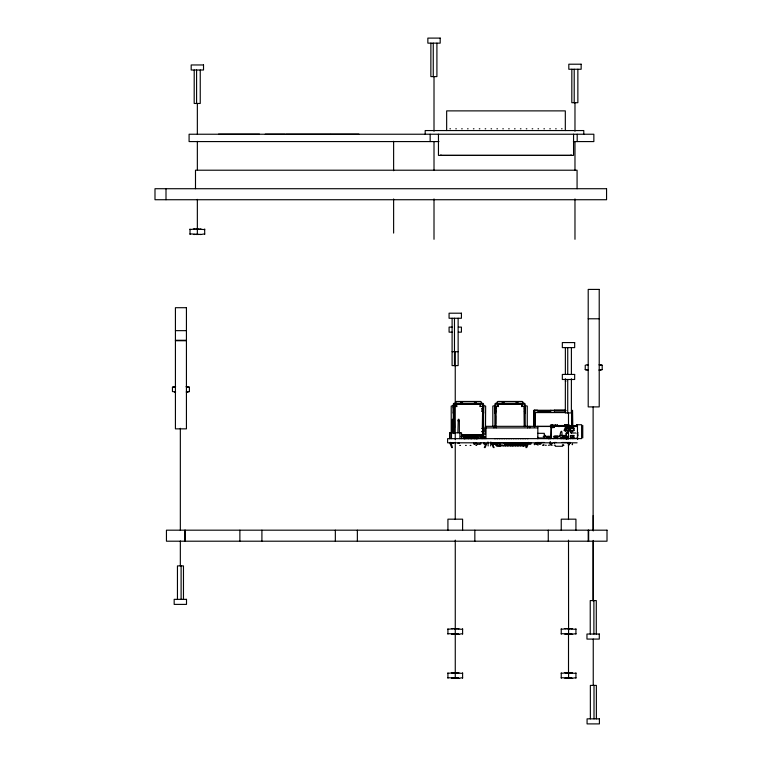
<?xml version="1.0" encoding="UTF-8"?>
<svg xmlns="http://www.w3.org/2000/svg" width="762" height="762" viewBox="0 0 762 762"><rect width="100%" height="100%" fill="white"/><g stroke="black" fill="none" stroke-linecap="round" stroke-linejoin="round"><path stroke-width="1.14" d="M451.209 433.492L451.209 406.089L453.981 405.46M453.285 433.473L453.285 404.403A1.153 1.153 0 0 1 454.447 403.241L482.432 403.241A1.153 1.153 0 0 1 483.584 404.403L483.584 437.54M453.981 433.607L453.981 404.127L482.679 403.936L482.889 436.331L482.889 434.207L485.451 433.997L485.661 406.089L482.889 405.46M481.365 436.426L481.365 435.74M481.365 403.936L481.336 401.984L480.641 401.45L456.133 401.46L455.505 403.936M492.814 426.368L492.823 406.089L495.586 405.46M494.89 426.644L494.89 404.403A1.153 1.153 0 0 1 496.052 403.241L524.037 403.241A1.153 1.153 0 0 1 525.189 404.403L525.189 426.644M495.586 426.634L495.776 403.936L524.285 403.936L524.494 426.634M522.97 403.936L522.942 401.984L522.246 401.45L497.834 401.45L497.138 401.984L497.119 403.936M534.076 426.72L534.076 410.27L537.543 410.261L537.543 410.937L550.859 410.947L550.859 410.261M552.545 425.587L552.545 424.967L552.412 425.587M557.441 425.091L550.459 424.967L550.459 425.587L567.966 425.491M496.967 444.846L497.548 445.579M566.214 434.264L566.28 433.121L567.299 433.007M496.967 443.808C497.186 441.493 494.119 443.808 496.348 445.741L525.656 445.741L525.656 442.779M534.181 426.472L534.229 410.718L565.804 410.604M482.022 408.594L482.889 407.718M482.022 428.549L482.889 427.682M482.022 411.394L483.584 412.147C481.984 411.394 482.098 408.537 483.584 407.718M482.717 428.549L483.584 427.682M570.405 436.864L570.871 435.597M577.577 435.559C577.348 432.13 578.387 436.855 577.32 435.826M462.515 403.279L462.582 402.669L460.524 402.669L460.581 403.279M476.393 403.279L476.45 402.669L474.402 402.669L474.459 403.279M504.13 403.279L504.187 402.669L502.129 402.669L502.187 403.279M517.998 403.279L518.055 402.669L516.007 402.669L516.064 403.279M562.004 437.75L562.156 436.359L564.861 436.359L565.013 437.75L562.004 437.75L562.156 438.674M552.298 443.446L551.374 444.379L550.45 443.446M479.993 406.641L480.165 405.498L481.136 406.47M521.599 406.641L521.77 405.498L522.742 406.47M469.84 438.674L469.84 437.007M476.44 438.674L476.44 437.007L466.506 437.007L466.506 438.674M549.859 438.674L549.859 437.007L546.525 437.007M505.53 445.808L506.216 443.265L504.244 443.265L506.216 443.265M511.759 445.741L511.407 445.094L507.683 445.103L507.425 445.741L506.787 443.265L508.759 443.265L508.073 445.808M513.159 445.808L513.845 443.265L511.873 443.265L512.559 445.808M515.703 445.808L516.388 443.265L514.417 443.265L516.388 443.265M520.789 445.808L521.475 443.265L519.503 443.265L521.475 443.265M522.732 445.808L522.046 443.265L524.018 443.265L523.332 445.808M524.018 443.265L523.332 445.579L522.732 445.513M483.546 435.569L482.889 433.797L483.584 433.797M554.593 436.969L554.631 436.083L558.013 436.083L558.051 436.969M476.574 436.359L476.574 438.674M452.009 432.797L452.38 419.291L453.123 419.291L453.495 420.776L453.495 432.797M457.886 432.797L458.257 419.291L459 419.291L459.362 420.776L459.362 432.797M566.709 427.034L565.261 427.568L566.28 428.568M527.714 443.379L527.675 442.608M473.116 438.674L473.116 437.007L473.164 438.55M548.754 438.674L548.754 436.359M468.116 436.969L468.449 436.083L474.488 436.083L474.821 436.969M525.837 445.608L525.704 442.951M484.299 447.646L486.108 443.379M485.089 447.646L486.347 444.694M525.904 447.646L527.266 444.427M526.704 447.646L528.342 443.779A1.848 1.838 0 0 0 528.342 442.36M561.175 438.36L562.27 437.721L561.318 438.607M511.302 443.265L509.33 443.265L511.302 443.265L510.616 445.808M513.845 443.265L513.369 444.351L512.35 444.351L511.873 443.265M517.646 445.808L516.96 443.265L518.932 443.265L518.246 445.808M518.932 443.265L518.455 444.351L517.436 444.284L516.96 443.265M570.643 435.874L570.919 435.569M504.815 443.313L504.815 442.808M507.359 443.313L507.368 442.808M512.445 443.313L512.455 442.808M514.988 443.313L514.998 442.808M520.075 443.313L520.084 442.808M522.618 443.313L522.627 442.808M450.875 442.398L452.495 447.646M577.567 432.473L577.567 439.207M578.034 432.883L577.148 433.692M455.743 406.47L456.714 405.498L456.876 406.641M497.348 406.47L498.319 405.498L498.491 406.641M454.123 411.432L453.285 412.242L453.981 412.147M524.351 408.527L525.189 407.718M574.053 428.558C562.68 426.806 562.68 431.854 574.053 430.101M174.565 392.144L175.641 391.982L172.45 391.544L172.45 387.229L175.298 386.629M172.45 387.229L175.641 386.791L174.565 386.629M189.405 387.229L186.214 386.791L189.405 387.229L189.405 391.544L186.547 392.144M189.405 391.544L186.214 391.982L187.281 392.144M598.999 364.836L602.19 365.274L602.19 369.589L599.342 370.18M602.19 369.589L598.999 370.018L600.075 370.18M525.751 445.551L496.348 445.579L496.081 442.808M441.093 155.086L440.331 155.381L571.681 155.381L570.919 155.086M497.291 442.941L496.967 445.399L497.291 442.779L525.951 442.951M190.014 229.572L194.843 228.971M193.681 228.971L204.692 229.572M204.692 233.886L201.025 234.477L190.014 233.886M566.442 428.568L566.747 428.492A1.324 1.314 -90 0 0 567.461 427.949L572.072 427.139M447.923 629.317L452.752 628.717M451.59 628.717L462.601 629.317M462.601 633.632L458.934 634.232L447.923 633.632M561.242 629.317L566.071 628.717M575.929 633.632L572.252 634.232L561.242 633.632M447.923 673.37L452.752 672.779M451.59 672.779L462.601 673.37M462.601 677.685L458.934 678.285L447.923 677.685M561.242 673.37L566.071 672.779M564.909 672.779L575.929 673.37M575.929 677.685L572.252 678.285L561.242 677.685M569.995 426.329L574.386 425.577M470.364 438.674L470.392 437.321M483.041 438.674L483.108 437.312M587.35 370.18L588.426 370.018L585.235 369.589L585.235 365.274L588.083 364.674M567.966 424.758L567.966 426.12L576.52 426.12L576.52 424.729L581.606 424.729L581.606 438.607L447.599 438.674L447.599 442.808L577.101 442.808M452.999 427.93L454.562 427.587L454.209 406.479L456.524 406.479L456.524 404.165L480.346 404.165L480.346 406.479L482.66 406.479L482.327 427.673L483.927 427.93L483.927 431.559L482.327 431.816L482.66 434.588L461.324 434.588M454.209 432.254L454.39 431.606L452.999 431.559M551.336 425.577L550.878 436.74M499.501 445.103L503.33 445.103L503.587 445.741M543.992 438.579L544.078 436.55M552.355 425.091L552.355 425.587M493.024 444.103L493.024 442.808M523.408 444.103L523.284 442.808M575.929 629.317L564.909 628.717M534.076 410.27L565.547 410.261M464.096 438.664L463.791 437.321L465.087 437.312L465.087 438.674M471.021 438.664L470.859 437.312L472.011 437.312M481.213 438.674L481.051 437.321L481.536 437.321M500.644 445.741L496.719 445.56M496.719 445.446L500.758 445.465M478.917 444.103L479.698 444.103M492.614 444.103L495.519 444.103M496.31 444.103L497.091 444.103M498.081 444.103L497.843 442.808M524.494 405.46L527.266 406.089L527.275 426.244M449.932 128.797L450.475 128.797M455.8 128.797L456.343 128.797M461.677 128.797L462.22 128.797M467.554 128.797L468.097 128.797M473.431 128.797L473.974 128.797M479.298 128.797L479.841 128.797M485.175 128.797L485.718 128.797M491.052 128.797L491.595 128.797M496.919 128.797L497.462 128.797M502.796 128.797L503.339 128.797M508.673 128.797L509.216 128.797M514.55 128.797L515.083 128.797M520.417 128.797L520.96 128.797M526.294 128.797L526.837 128.797M532.171 128.797L532.714 128.797M538.039 128.797L538.582 128.797M543.916 128.797L544.459 128.797M549.793 128.797L550.335 128.797M555.66 128.797L556.203 128.797M561.537 128.797L562.08 128.797M218.484 134.179L259.499 134.179M265.243 134.179L285.169 134.179M286.102 134.179L329.975 134.179M330.498 134.179L358.892 134.179M438.979 141.58L189.09 141.58L189.09 134.236L593.855 134.236L593.855 141.58L573.376 141.58M196.082 228.971L198.625 228.971M199.863 228.971L201.025 228.971M193.681 234.477L194.843 234.477M196.082 234.477L198.625 234.477M199.863 234.477L201.025 234.477M588.207 318.783L599.218 318.783M452.171 327.108L449.085 327.108L449.085 332.156L452.209 332.156M458.343 327.108L461.42 327.108L461.42 332.156L458.343 332.156M175.422 330.651L186.433 330.651M175.422 340.29L186.433 340.29M175.422 340.738L186.433 340.738M452.085 351.711L458.133 351.711M565.337 381.076L566.023 381.076M524.494 406.508L525.189 406.508L525.189 413.452L524.494 413.452M482.889 407.546L483.584 407.546M524.494 407.546L525.189 407.546M453.285 407.813L453.981 407.813M482.889 407.813L483.584 407.813M494.89 407.813L495.586 407.813M524.494 407.813L525.189 407.813M482.727 408.603L482.032 408.603L482.032 411.347L482.727 411.347M565.804 410.937L554.326 410.947L554.326 410.261L565.804 410.261M550.859 410.937L537.543 410.604M524.494 412.147L525.189 412.147L524.351 411.432M482.889 412.413L483.584 412.413M524.494 412.413L525.189 412.413M565.709 412.575L535.229 412.575L535.229 426.615M452.009 420.776L453.495 420.776M457.886 420.776L459.362 420.776M564.499 424.729L569.1 424.729M564.499 425.053L567.966 425.053M575.481 425.558L551.212 425.577L551.212 426.739L554.317 426.739M576.043 426.329L485.975 426.329L485.975 438.674M537.381 426.491L554.755 426.491M552.145 427.339L554.403 427.339M550.878 427.53L554.145 427.53L554.145 425.577M453.285 427.815L453.981 427.815M483.584 427.768L482.889 427.815L482.889 426.472M485.975 427.901L537.829 427.901M573.738 427.901L570.271 427.901L570.271 431.054M482.032 428.568L482.727 428.568M563.861 430.187L570.89 430.187L571.805 431.044M564.88 431.044L574.053 430.587L573.691 427.749L565.528 427.749C564.328 428.044 564.347 430.644 565.528 430.911M482.022 431.349L483.584 432.206M483.584 432.111L482.889 432.111L482.889 433.416M449.818 432.797L449.847 438.674L449.818 432.797L461.562 432.797L461.562 438.674M571.452 433.007L575.796 433.007M537.743 433.33L544.325 433.33L544.325 436.788M544.325 434.835L545.011 435.178L545.021 436.931M560.003 435.435L566.861 435.435M570.395 435.493L573.615 435.493M461.286 435.74L483.584 435.273A1.153 1.153 0 0 1 482.422 436.426M570.605 435.75L574.1 435.512M460.962 436.426L469.011 436.426M474.269 436.426L482.613 436.359M543.173 436.312L551.307 436.312M553.364 436.359L559.403 436.359M483.765 436.597L482.537 436.597L482.537 438.626M484.203 436.597L485.432 436.597L485.023 438.617M546.059 436.597L546.144 438.579M554.441 436.969L558.203 436.969M566.337 437.036L567.128 437.036M466.344 437.312L465.858 438.674M481.717 437.321L482.203 437.321M484.099 437.312L484.156 438.664M537.553 437.312L538.048 437.312L537.886 438.664M550.697 437.321L551.193 437.321M561.756 437.312L561.784 438.664M564.547 437.321L564.613 438.683M565.137 437.312L565.071 438.674M566.156 437.312L568.071 437.979M475.659 437.569L476.212 437.569L476.212 438.674M466.325 437.578L470.021 437.578M472.926 437.578L476.631 437.578M481.298 437.721L482.289 437.721M548.192 437.578L550.04 437.578M564.747 437.721L566.757 438.683L564.747 438.007M566.337 437.598L567.128 437.598M467.897 437.759L468.449 437.855M474.507 437.759L475.05 437.855M475.659 437.75L482.946 437.75M546.849 437.75L549.621 437.759M476.898 438.007L477.898 438.007M538.839 437.94L543.23 437.94M570.414 437.979L574.577 437.979M576.082 437.979L578.034 438.798M460.962 438.236L465.563 438.236M546.497 438.217L548.659 438.674M467.897 438.502L468.449 438.502M474.507 438.502L475.05 438.502M475.659 438.483L476.212 438.483M476.898 438.398L477.898 438.398M536.743 442.493L539.496 442.493M540.506 442.493L544.392 442.493M556.355 442.493L554.098 442.493L554.546 443.646M561.937 442.493L570.395 442.493L569.938 443.503L568.547 443.503L568.081 442.493M527.809 442.817L525.275 442.808L525.266 445.741M504.815 443.132L505.692 443.132M507.368 443.132L508.235 443.132M509.911 443.132L510.778 443.132M512.455 443.132L513.321 443.132M514.998 443.132L515.864 443.132M517.541 443.132L518.417 443.132M520.084 443.132L520.96 443.132M522.627 443.132L523.504 443.132M452.009 443.265L453.495 443.265M457.886 443.265L459.362 443.265M506.787 443.341L508.759 443.265M511.873 443.341L513.845 443.341M516.96 443.341L518.932 443.341M522.046 443.341L524.018 443.341M474.536 444.103L473.754 444.103L473.754 442.808M474.821 444.103L475.602 444.103L475.602 442.808M477.288 444.103L476.507 444.103L476.507 442.808M477.574 444.103L478.355 444.103M479.984 444.103L480.765 444.103L480.765 442.808M484.746 444.103L483.965 444.103L483.965 442.808M485.032 444.103L485.813 444.103M491.814 444.103L492.338 444.103M495.795 444.103L496.576 444.103M497.376 444.103L497.929 444.103M524.999 444.103L525.17 442.779M529.857 444.103L529.076 444.103L529.076 442.808M530.142 444.103L530.923 444.103L530.923 442.808M536.258 444.103L535.476 444.103L535.476 442.808M536.543 444.103L537.324 444.103L537.324 442.808M539.791 444.103L539.001 444.103L539.001 442.808M540.067 444.103L540.858 444.103L540.858 442.808M504.244 443.265L504.72 444.351L505.739 444.351M508.283 444.351L507.263 444.351L506.787 443.265M509.807 444.351L510.826 444.351L510.616 445.579L510.016 445.513L509.33 443.265M514.417 443.265L514.893 444.351L515.912 444.351M519.503 443.265L519.979 444.351L520.998 444.351M523.542 444.351L522.522 444.284L522.046 443.265M537.305 444.913L538.343 444.913M543.182 444.913L544.22 444.913M562.318 444.913L563.356 444.913M568.185 444.913L569.233 444.913M542.506 445.265L543.544 445.265M545.278 445.265L546.316 445.265M548.373 445.265L549.421 445.265M551.145 445.265L552.193 445.265M554.25 445.265L555.288 445.265M562.899 445.265L563.937 445.265M459.715 445.427L460.534 445.427M465.496 445.427L466.315 445.427M470.125 445.427L470.945 445.427M475.907 445.427L476.726 445.427M501.32 445.427L502.148 445.427M504.72 444.351L504.93 445.579L505.53 445.513M507.101 445.427L507.93 445.427M511.759 445.437L513.159 445.513M514.893 444.351L515.102 445.579L515.703 445.513M517.646 445.513L518.331 445.427M519.979 444.351L520.189 445.579L520.789 445.513M488.166 445.932L487.956 441.998M490.642 445.932L490.842 441.998M555.288 446.275L562.689 446.275M453.99 628.717L456.533 628.717M457.772 628.717L458.934 628.717M567.309 628.717L569.862 628.717M571.09 628.717L572.252 628.717M452.237 633.727L458.295 633.727M565.556 633.727L571.614 633.727M452.076 633.898L453.847 633.898M456.686 633.898L458.457 633.898M565.394 633.898L567.166 633.898M570.005 633.898L571.776 633.898M451.59 634.232L452.752 634.232M453.99 634.232L456.533 634.232M457.772 634.232L458.934 634.232M564.909 634.232L566.071 634.232M567.309 634.232L569.862 634.232M571.09 634.232L572.252 634.232M453.99 672.779L456.533 672.779M457.772 672.779L458.934 672.779M567.309 672.779L569.862 672.779M571.09 672.779L572.252 672.779M452.076 673.103L453.847 673.103M456.686 673.103L458.457 673.103M565.394 673.103L567.166 673.103M570.005 673.103L571.776 673.103M452.076 677.951L453.847 677.951M456.686 677.951L458.457 677.951M565.394 677.951L567.166 677.951M570.005 677.951L571.776 677.951M451.59 678.285L452.752 678.285M453.99 678.285L456.533 678.285M457.772 678.285L458.934 678.285M564.909 678.285L566.071 678.285M567.309 678.285L569.862 678.285M571.09 678.285L572.252 678.285M494.871 444.103L495.424 444.103M500.758 445.579L498.405 445.741M493.252 444.103L493.262 442.808M495.814 442.779L496.767 442.779M600.075 364.674L602.19 365.274M567.119 427.063C568.166 427.901 575.005 428.644 571.795 427.101M560.632 438.674C558.736 434.311 562.527 426.339 561.927 435.445M565.023 425.577L569.49 426.406M585.235 369.589L586.283 370.018M573.386 435.569L573.9 438.674M495.586 407.718L496.453 408.565L494.89 407.718M482.051 431.397L482.889 432.206M453.285 407.718L454.123 408.527M573.872 436.521L573.1 435.473L573.662 435.874M492.29 443.379L494.1 447.646M491.747 443.779L493.385 447.646M451.78 447.646L450.142 443.779A1.848 1.838 0 0 1 450.132 442.36M520.903 443.313L520.96 442.808M518.36 443.313L518.417 442.808M515.817 443.313L515.864 442.808M513.274 443.313L513.321 442.808M510.731 443.313L510.778 442.808M508.187 443.313L508.235 442.808M505.644 443.313L505.692 442.808M567.976 436.959L567.995 438.674M568.081 432.359L567.395 432.073L567.271 433.197M554.326 410.27L554.326 410.947M596.379 718.852L596.379 685.4L590.359 685.4L590.359 718.852M596.294 634.032L596.294 600.57L590.236 600.57L590.236 634.032M594.008 685.4L594.008 718.852M593.893 600.57L593.893 634.032M593.246 515.493L593.246 530.943M593.246 540.448L593.246 601.037M593.246 639.061L593.246 685.4M593.122 407.003L593.122 530.504M593.122 541.201L593.122 600.57M588.655 530.181L588.655 541.201M588.207 530.181L588.207 541.201M583.787 134.236L583.787 130.559L425.186 130.559L425.186 134.236M582.768 425.425L582.768 437.912M577.863 69.256L577.863 102.708L571.814 102.708L571.843 69.256M577.472 425.587L577.472 434.683M577.472 435.445L577.472 437.921M577.196 134.236L577.196 141.58M577.072 188.719L577.072 170.212L195.491 170.212L195.491 188.719M576.986 424.729L576.986 426.758M575.929 530.181L575.929 519.17L561.242 519.17L561.242 530.181M575.929 628.717L575.929 634.232M575.929 672.779L575.929 678.285M574.977 102.708L574.977 131.216M574.977 141.903L574.977 170.402M574.977 198.911L574.977 239.287M574.977 425.577L574.977 426.739M574.205 69.256L574.205 102.708M573.557 134.236L573.557 155.381L438.455 155.381L438.455 134.236M573.253 437.998L571.052 437.998M572.719 425.339L572.491 410.261L572.491 425.339M572.729 430.978L572.729 431.911M572.491 444.646L572.491 443.884L572.138 444.646M572.281 435.435L572.281 438.674M572.138 410.604L572.138 424.339M571.576 412.575L571.576 424.282M571.395 347.624L571.395 374.152M571.395 378.771L571.376 412.937L565.328 412.937L565.366 378.771M571.205 433.197L571.005 432.006L570.395 432.664M570.395 435.74L570.405 438.674M569.805 427.587L569.805 430.854M569.814 443.046L568.985 444.379L567.966 443.046M568.49 412.937L568.49 438.998M568.49 442.56L568.49 519.56M568.509 540.172L568.585 633.632M568.509 633.974L568.509 673.151M568.585 673.37L568.585 677.685M567.738 347.624L567.738 374.152M567.728 379.486L567.728 412.937M567.128 436.75L567.128 437.75M566.947 436.559L566.947 439.35M566.214 433.007L566.214 439.35M565.89 428.558L565.89 430.101M565.318 130.559L565.318 110.881L446.656 110.881L446.656 130.559M565.366 347.624L565.366 374.152M561.242 628.717L561.242 634.232M561.242 672.779L561.242 678.285M558.975 425.577L558.975 426.739M557.441 424.967L557.441 426.053M557.365 438.674L557.365 437.931L553.403 437.931L553.403 438.674M555.593 424.967L555.593 425.587M552.031 426.739L552.031 427.882M551.212 427.53L551.212 437.893M550.526 438.674L550.031 437.321L550.031 438.683M550.393 441.941L550.393 444.884L550.069 441.941M549.621 437.578L549.621 438.531L549.069 437.578M549.345 437.674L549.345 438.531M548.269 530.181L548.269 541.201M537.829 426.329L537.829 438.674M534.657 410.604L534.657 426.634M534.657 443.884L534.657 444.646M534.524 416.128L534.524 426.472M534.305 410.261L534.305 426.834M534.305 443.884L534.305 444.646M529.857 426.329L529.857 427.901M528.085 438.674L527.237 438.674M527.628 426.329L527.628 427.901M525.761 438.674L524.904 438.674M524.266 426.082L524.266 406.479L521.951 406.479L521.951 404.165L498.129 404.165L498.129 406.479L495.814 406.479L495.814 426.082M523.894 442.779L523.894 445.741M523.504 442.808L523.504 443.293M523.427 438.674L522.58 438.674M523.408 442.779L523.408 445.741M521.094 438.674L520.246 438.674M518.76 438.674L517.912 438.674M517.541 442.808L517.531 443.341M516.436 438.674L515.579 438.674M514.102 438.674L513.255 438.674M511.769 438.674L510.921 438.674M509.911 442.808L509.902 443.341M509.435 438.674L508.587 438.674M507.111 438.674L506.254 438.674M504.777 438.674L503.93 438.674M502.444 438.674L501.596 438.674M500.11 438.674L499.262 438.674M499.948 442.779L499.948 445.741M497.786 438.674L496.929 438.674M497.548 442.779L497.548 445.741M496.719 445.741L496.776 443.151L495.405 442.779M496.176 426.329L496.176 427.901M495.586 406.508L495.586 413.452M495.586 415.776L495.586 423.901M495.452 438.674L494.605 438.674M495.109 442.808L495.109 444.103M494.89 406.508L494.89 413.452M493.947 426.329L493.947 427.901M483.584 426.472L483.584 433.416M482.889 415.776L482.889 423.901M482.66 427.93L482.66 431.559M475.936 437.664L475.936 438.569M475.05 437.578L475.05 438.683L474.507 438.683L474.507 437.578M474.774 437.674L474.774 438.588M474.84 530.181L474.84 541.201M473.345 437.578L473.345 438.531M471.964 436.988L471.983 438.674M471.468 437.121L471.478 438.683M471.345 437.312L471.345 438.664M468.449 437.578L468.449 438.683L467.897 438.683L467.897 437.578M468.173 437.674L468.173 438.588M464.944 437.321L464.944 438.683M464.591 437.312L464.458 438.674L464.42 437.312M464.277 437.321L464.258 438.674M463.934 437.312L463.934 438.674M462.601 530.181L462.601 519.17L447.923 519.17L447.923 530.181M462.601 628.717L462.601 634.232M462.601 672.779L462.601 678.285M459.886 432.797L459.886 438.674M458.133 318.259L458.143 365.608L452.095 365.608L452.114 318.259M455.247 351.711L455.247 439.779M455.247 442.16L455.247 519.513M455.266 540.115L455.266 629.145M455.266 629.317L455.266 633.632M455.266 633.889L455.266 673.065M455.266 673.37L455.266 677.685M454.476 318.259L454.485 365.608M454.209 427.93L454.209 431.559M453.285 406.508L453.285 413.452M453.285 427.93L453.285 431.559M451.495 432.797L451.495 438.674M447.923 628.717L447.923 634.232M447.923 672.779L447.923 678.285M436.912 43.148L436.912 76.6L430.854 76.6L430.882 43.148M434.016 76.6L434.007 131.226M434.007 141.913L434.016 170.412M434.016 198.911L434.007 239.287M433.254 43.148L433.254 76.6M430.159 134.236L430.159 141.58M393.621 141.294L393.621 170.717M393.621 198.958L393.621 233.086M357.359 530.181L357.359 541.201M335.337 530.181L335.337 541.201M261.909 530.181L261.909 541.201M239.878 530.181L239.878 541.201M204.692 228.971L204.692 234.477M200.244 70.009L200.244 103.461L194.186 103.461L194.215 70.009M197.348 103.461L197.348 134.245M197.348 141.351L197.348 169.764M197.348 199.368L197.348 228.971M197.348 229.572L197.348 233.886M196.586 70.009L196.586 103.461M190.014 228.971L190.014 234.477M185.261 530.181L185.261 541.201M184.804 530.181L184.804 541.201M183.471 599.351L183.471 565.899L177.451 565.899L177.451 599.351M181.108 565.899L181.108 599.351M180.337 428.32L180.337 530.314M180.337 540.991L180.337 565.899M166.002 188.719L166.002 199.73M552.145 424.967L552.145 425.587L552.145 424.967M544.573 435.302L544.563 436.959L544.582 435.283M495.757 411.366L494.89 412.242L496.453 411.394L495.757 411.347M563.499 438.674L563.461 437.321L563.547 438.674M440.188 38.1L427.853 38.1L427.853 43.148L440.188 43.148L440.188 38.1M581.149 64.208L568.814 64.208L568.814 69.256L581.149 69.256L581.149 64.208M203.521 64.961L191.186 64.961L191.186 70.009L203.521 70.009L203.521 64.961M606.562 188.719L154.991 188.719L154.991 199.73L606.562 199.73L606.562 188.719M599.218 289.417L588.207 289.417L588.207 406.898L599.218 406.898L599.218 289.417M186.433 307.705L175.422 307.705L175.422 428.854L186.433 428.854L186.433 307.705M461.42 313.201L449.075 313.201L449.075 318.259L461.42 318.259L461.42 313.201M574.672 342.576L562.337 342.576L562.337 347.624L574.672 347.624L574.672 342.576M574.662 374.437L562.327 374.437L562.327 379.486L574.662 379.486L574.662 374.437M483.584 406.508L482.889 406.508L482.889 413.452L483.584 413.452L483.584 406.508M567.795 437.521L565.499 437.75L567.795 437.521M477.898 437.721L476.898 437.721L476.898 438.683L477.898 438.683L477.898 437.721M607.009 530.181L166.449 530.181L166.449 541.201L607.009 541.201L607.009 530.181M186.509 599.351L174.174 599.351L174.174 604.399L186.509 604.399L186.509 599.351M599.294 634.032L586.959 634.032L586.959 639.08L599.294 639.08L599.294 634.032M599.408 718.852L587.073 718.852L587.073 723.9L599.408 723.9L599.408 718.852M588.426 364.836L587.35 364.674L588.426 364.836"/></g></svg>
